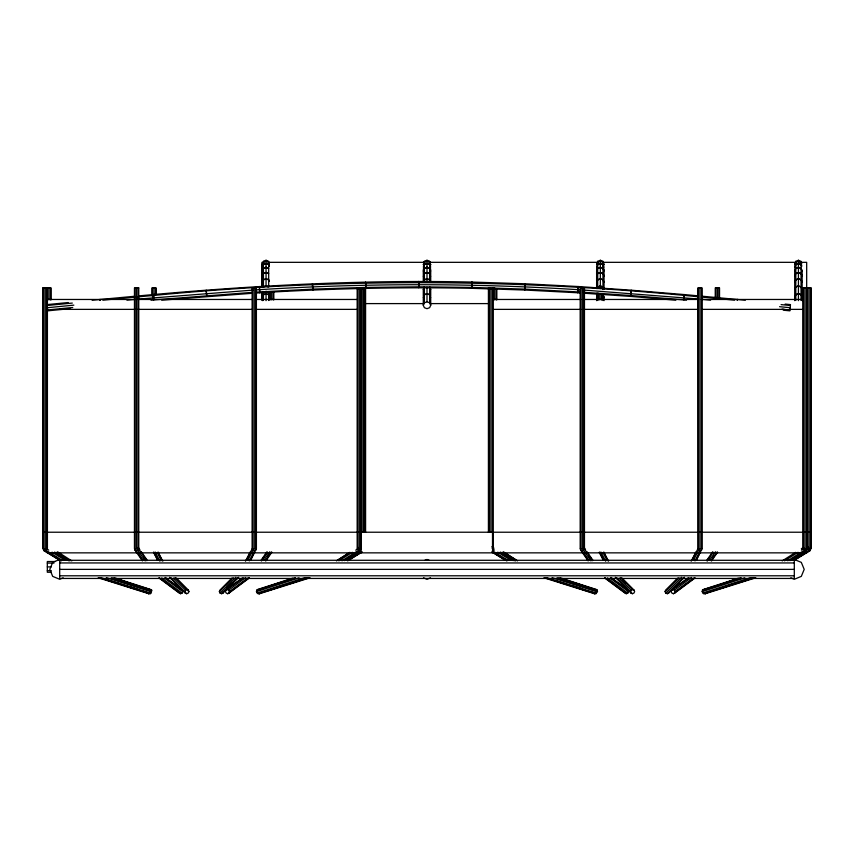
<?xml version="1.0" encoding="UTF-8"?>
<svg xmlns="http://www.w3.org/2000/svg" width="854" height="854" viewBox="0 0 854 854"><rect width="100%" height="100%" fill="white"/><g stroke="black" fill="none" stroke-linecap="round" stroke-linejoin="round"><path stroke-width="1.28" d="M308.337 577.528L258.186 593.733L256.424 591.651L257.374 589.57L292.484 578.233M754.05 577.528L703.899 593.733L702.137 591.651L703.088 589.57L738.198 578.233M61.178 560.961L44.472 550.649L44.066 548.738M44.472 550.649L46.49 548.738L46.703 547.382M148.713 593.103L148.607 593.701L148.884 593.103M114.34 579.065L149.792 590.21L149.898 589.612L113.155 578.041M594.427 593.103L594.32 593.701L594.597 593.103M558.868 578.041L595.612 589.612L595.505 590.21L560.224 579.065M250.628 560.352L256.296 548.738M696.341 560.352L702.009 548.738M241.917 578.265L225.872 590.199L225.467 591.651L226.214 593.114L227.676 593.711L229 593.114L249.315 577.987M229 593.114L229.406 591.651L247.585 578.126M687.63 578.265L671.586 590.199L671.18 591.651L671.927 593.114L673.39 593.711L674.713 593.114L695.028 577.987M674.713 593.114L675.119 591.651L693.299 578.126M238.725 577.325L223.001 593.103L221.613 593.711L220.108 593.103L219.371 591.651L219.83 590.21L231.861 578.137M223.001 593.103L223.46 591.651M684.438 577.325L668.714 593.103L667.326 593.711L665.821 593.103L665.085 591.651L665.544 590.21L677.574 578.137M268.679 286.976L268.679 261.345L266.053 260.267L263.427 261.345L262.338 263.971L262.338 287.072M423.648 263.096L424.374 261.345L427 260.267L429.626 261.345L430.352 263.096M596.978 263.096L597.704 261.345L600.33 260.267L602.956 261.345L603.682 263.096M795.074 263.096L795.8 261.345L798.426 260.267L801.052 261.345L801.052 300.501M423.285 269.661L424.374 264.505L427 263.427L429.626 264.505L430.715 269.661M596.615 269.661L597.704 264.505L600.33 263.427L602.956 264.505L604.045 269.661M794.711 267.121L795.8 264.505L798.426 263.427L801.052 264.505L801.778 266.245L801.052 264.537L798.426 263.47L795.8 264.537L794.711 269.661M423.285 267.121L424.374 264.537L427 263.47L429.626 264.537L430.715 267.121M423.285 274.774L423.285 270.931L424.374 268.348L427 267.281L429.626 268.348L430.715 270.931L430.715 274.774M596.615 267.121L597.704 264.537L600.33 263.47L602.956 264.537L604.045 267.121M596.615 274.774L596.615 270.931L597.704 268.348L600.33 267.281L602.956 268.348L604.045 270.931L604.045 274.774M794.711 274.774L794.711 270.931L795.8 268.348L798.426 267.281L801.052 268.348L802.141 270.931L802.141 274.774M423.285 270.931L424.374 268.38L427 267.334L429.626 268.38L430.715 270.931M423.285 281.062L423.285 276.066L424.374 273.515L427 272.458L429.626 273.515L430.715 276.066L430.715 281.062M596.615 270.931L597.704 268.38L600.33 267.334L602.956 268.38L604.045 270.931M596.615 281.062L596.615 276.066L597.704 273.515L600.33 272.458L602.956 273.515L604.045 276.066L604.045 281.062M794.711 270.931L795.8 268.38L798.426 267.334L801.052 268.38L802.141 270.931M794.711 281.062L794.711 276.066L795.8 273.515L798.426 272.458L801.052 273.515L802.141 276.066L802.141 281.062M423.285 276.066L424.374 273.558L427 272.511L429.626 273.558L430.715 276.066M596.615 276.066L597.704 273.558L600.33 272.511L602.956 273.558L604.045 276.066M596.615 288.257L596.615 282.311L597.704 279.802L600.33 278.767L602.956 279.802L604.045 282.311L604.045 288.257M794.711 276.066L795.8 273.558L798.426 272.511L801.052 273.558L802.141 276.066M794.711 288.257L794.711 282.311L795.8 279.802L798.426 278.767L801.052 279.802L802.141 282.311L802.141 288.257M423.285 295.9L423.285 289.453L424.374 286.976L424.374 302.807L423.285 305.241L424.374 307.686L427 308.689L429.626 307.686L430.715 305.241L430.715 297.192L429.626 294.737L427 293.723L424.374 294.737L423.285 297.192L423.285 305.241M596.615 282.311L597.704 279.845L600.33 278.82L602.956 279.845L604.045 282.311M596.978 288.631L597.704 286.976L597.704 261.345M794.711 282.311L795.8 279.845L798.426 278.82L801.052 279.845L802.141 282.311M794.711 295.9L794.711 289.453L795.8 286.976L798.426 285.951L801.052 286.976L802.141 289.453L802.141 295.9M423.285 289.453L424.374 286.997M596.615 297.192L597.704 294.737L596.615 297.192L596.615 300.64M794.711 289.453L795.8 286.997L798.426 285.983L801.052 286.997L802.141 289.453M794.711 300.64L794.711 297.192L795.8 294.737L798.426 293.723L801.052 294.737L802.141 297.192L802.141 300.64M423.285 297.192L424.374 294.758L427 293.744L429.626 294.758L430.715 297.192M794.711 297.192L795.8 294.758L798.426 293.744L801.052 294.758L802.141 297.192M59.524 560.203L43.735 550.563L43.97 550.029L59.769 559.658M149.631 590.21L149.898 589.612M595.345 590.21L595.612 589.612M98.199 577.784L148.809 593.733L150.464 591.651L149.706 589.58L148.713 590.189M543.913 577.784L594.523 593.733L596.177 591.651L595.419 589.58L594.427 590.189M188.456 590.21L187.069 589.602L185.564 590.21L184.827 591.651L185.286 593.103L186.674 593.711L188.179 593.103L188.915 591.651L188.456 590.21L176.426 578.137M630.999 593.103L630.54 591.651L631.277 590.21L632.782 589.602L634.17 590.21L634.629 591.651L633.892 593.103L632.387 593.711L630.999 593.103L615.275 577.325M158.972 577.987L179.287 593.114L180.61 593.711L182.073 593.114L182.82 591.651L182.414 590.199L165.302 577.464M245.482 561.185L250.211 552.015M246.304 560.203L252.218 548.738L253.051 550.04L254.599 550.574L255.944 550.04M247.735 560.352L253.051 550.04M249.283 560.897L254.599 550.574M250.393 560.203L254.524 552.175M604.685 577.987L625 593.114L626.324 593.711L627.786 593.114L628.533 591.651L628.128 590.199L611.016 577.464M691.196 561.185L695.925 552.015M692.018 560.203L697.931 548.738L697.825 287.915L702.116 287.915L702.116 548.738L697.825 548.738L700.312 550.574L701.657 550.04M693.448 560.352L698.764 550.04M694.996 560.897L700.312 550.574M696.693 559.05L700.237 552.175M134.644 548.738L134.911 550.051L136.181 550.595L137.697 550.051L138.572 548.738L138.305 547.425L139.81 549.592M580.357 548.738L580.624 550.051L581.894 550.595L583.41 550.051L584.285 548.738L584.019 547.425L585.524 549.592M260.95 560.448L266.971 551.769M262.189 559.594L266.704 553.082M261.463 560.993L267.483 552.303M263.737 560.448L269.757 551.769M267.59 557.107L269.853 553.851M265.37 560.683L271.391 551.994M265.85 560.907L271.871 552.218M706.664 560.448L712.684 551.769M707.144 560.683L710.154 556.338M707.176 560.993L713.197 552.303M709.45 560.448L715.471 551.769M712.556 558.196L714.061 556.029M711.083 560.683L717.104 551.994M711.563 560.907L717.584 552.218M43.735 550.563L44.141 550.029M225.851 584.958L231.402 579.396M219.371 591.651L233.259 577.731M220.108 593.103L235.843 577.325M227.164 587.936L231.786 583.303M221.613 593.711L237.337 577.923M665.085 591.651L678.973 577.731M665.821 593.103L681.556 577.325M667.326 593.711L683.051 577.923M258.495 593.124L259.477 593.733L260.203 593.124M704.208 593.124L705.19 593.733L705.916 593.124M344.322 560.619L360.046 550.659L360.666 548.738M790.035 560.619L805.76 550.659L806.379 548.738M225.872 590.199L243.23 577.656M227.185 589.602L228.648 590.199L245.76 577.464M227.676 593.711L249.069 577.795M671.586 590.199L688.943 577.656M672.899 589.602L674.361 590.199L691.473 577.464M673.39 593.711L694.782 577.795M258.186 593.733L259.018 593.124M703.899 593.733L704.731 593.124M337.234 560.331L349.596 552.506M336.497 560.897L349.98 552.357M338.867 560.832L352.35 552.292M355.712 550.157L357.965 548.738L357.837 547.371M342.027 560.768L358.883 550.093L360.046 550.659M345.069 560.053L360.794 550.093M782.211 560.897L795.693 552.357M801.308 548.802L803.55 547.371L803.678 548.738L805.76 550.659M784.58 560.832L798.063 552.292M801.426 550.157L803.678 548.738M787.74 560.768L804.596 550.093M790.772 560.053L806.507 550.093M348.848 559.712L361.093 552.154M349.339 559.594L361.594 552.026M794.562 559.712L810.147 550.083L809.934 548.738M795.053 559.594L809.528 550.649M345.272 559.744L357.687 552.175M347.226 560.352L360.932 552.09M347.631 560.886L362.299 551.94M790.985 559.744L803.4 552.175M806.784 550.115L809.037 548.738L808.044 546.902M792.939 560.352L810.03 550.029L809.272 548.738M794.476 560.203L810.265 550.563L810.03 550.029M149.845 590.189L150.912 589.57L151.745 590.189L151.179 593.124L150.101 593.733L127.534 586.442M573.247 586.442L595.814 593.733L597.576 591.651L596.626 589.57L595.558 590.189L560.448 578.841M63.196 577.827L59.695 579.279L52.692 576.375L49.799 569.372L52.692 562.37L59.695 559.466L62.032 560.438M424.662 560.438L427 559.466L429.338 560.438M430.501 577.827L427 579.279L423.499 577.827M791.968 560.438L794.305 559.466L801.308 562.37L804.201 569.372L801.308 576.375L794.305 579.279L790.804 577.827M266.053 285.951L264.302 286.634L266.053 285.983L267.804 286.634L266.053 285.983L266.053 260.267M424.374 302.807L427 301.793L429.626 302.807L430.715 305.241M256.542 590.189L295.409 577.624M256.424 591.651L299.06 577.88M257.107 593.124L304.761 577.731M260.278 592.719L306.671 577.731M702.255 590.189L741.123 577.624M702.137 591.651L744.773 577.88M702.821 593.124L750.474 577.731M705.991 592.719L752.385 577.731M258.388 589.612L291.353 579.236M259.125 589.794L262.904 588.598M272.981 585.417L281.799 582.631M260.662 592.708L308.55 577.582M261.463 592.729L309.351 577.603M259.477 593.733L310.087 577.784M704.102 589.612L737.066 579.236M704.828 589.794L708.617 588.598M721.214 584.616L727.512 582.631M706.375 592.708L754.263 577.582M707.176 592.729L755.064 577.603M705.19 593.733L755.801 577.784M68.245 302.54L47.013 304.6L47.621 310.845L70.167 308.657M92.115 300.224L134.58 296.274M47.109 305.508L72.312 303.074M47.322 307.718L73.85 305.145M47.536 309.927L72.739 307.483M138.561 295.911C249.315 285.62 360.58 279.578 471.846 282.055L471.771 288.321C401.06 286.88 330.317 288.535 259.723 292.783L259.402 286.517L259.776 292.783L255.794 293.05M102.832 300.128L134.665 297.192M137.323 296.946L153.24 295.484M126.915 300.138L134.868 299.402M137.526 299.156L252.933 290.104M150.987 300.149L251.759 292.41M153.261 295.484C334.192 277.881 516.659 278.607 697.515 296.701M161.662 300.16L251.823 293.328M255.581 289.922L259.563 289.655C365.555 283.08 471.931 283.08 577.934 289.655L580.581 289.837M255.741 292.143L312.735 289.111M312.692 289.111L365.758 287.403L418.77 286.827L471.782 287.403M268.583 262.327L424.417 262.327M429.743 262.327L597.565 262.327M602.892 262.327L796.024 262.327M800.017 262.327L806.678 262.327L806.678 287.798M597.597 287.915L601.889 287.915M47.322 299.466L135.167 299.466M137.814 299.466L251.898 299.466M255.88 299.466L357.452 299.466M493.036 299.466L580.88 299.466M583.528 299.466L697.611 299.466M701.593 299.466L803.166 299.466M364.477 303.597L424.417 303.597M429.743 303.597L488.349 303.597M59.759 309.372L135.167 309.372M137.814 309.372L251.898 309.372M255.88 309.372L357.452 309.372M493.036 309.372L580.88 309.372M583.528 309.372L697.611 309.372M701.593 309.372L784.175 309.372M789.224 309.372L803.166 309.372M42.7 532.223L251.898 532.223M252.111 532.223L697.611 532.223M697.825 532.223L811.3 532.223M361.455 548.738L357.164 548.738L357.164 287.915M47.322 552.858L806.678 552.858M55.318 561.526L47.322 561.526L47.322 572.255L51.315 572.255M59.695 562.946L794.305 562.946M47.322 563.096L53.983 563.096M47.322 566.896L51.315 566.896M59.695 569.372L794.305 569.372M47.322 570.685L51.315 570.685M59.695 575.788L794.305 575.788M471.739 287.403L524.794 289.111L580.432 292.047M583.239 290.018L698.647 299.039M583.079 292.228L630.839 295.527M580.368 292.965L577.71 292.783L578.147 286.517L631.202 290.179L630.775 296.445L675.834 300.16M584.349 293.242L630.775 296.445L631.245 290.189L684.31 294.566L683.873 299.903L686.499 300.149M630.807 295.516L683.873 299.903L684.342 294.566L697.601 295.794M701.582 296.157L745.371 300.224M701.497 297.075L734.664 300.128M701.294 299.284L710.581 300.138M785.168 304.088L790.473 304.6L789.875 310.845L783.235 310.194M781.1 304.611L790.388 305.508M779.563 306.693L790.174 307.718M781.997 309.159L789.961 309.927M557.075 577.848L596.145 590.189M570.483 582.631L576.781 584.616M589.388 588.598L593.167 589.794M552.068 577.731L596.177 591.651M546.357 577.603L595.505 593.124M556.627 581.168L565.615 583.955M573.002 586.335L584.51 589.922M589.388 591.512L593.338 592.708M544.649 577.603L592.537 592.729M111.362 577.848L150.432 590.189M124.769 582.631L128.548 583.816M106.355 577.731L150.464 591.651M100.644 577.603L149.792 593.124M108.394 580.368L119.902 583.955M124.769 585.545L138.796 589.922M141.156 590.712L147.625 592.708M98.936 577.603L146.824 592.729M560.267 577.827L596.626 589.57M562.359 578.841L597.458 590.189M573.664 586.239L582.439 589.079M556.947 581.179L570.739 585.63M114.553 577.827L150.912 589.57M116.646 578.841L151.745 590.189M114.735 578.841L148.585 589.783M130.459 587.05L136.725 589.079M111.233 581.179L125.026 585.63M604.045 297.192L602.956 294.737L601.205 294.086L602.956 294.737L604.045 297.192L604.045 300.64M801.052 262.157L798.426 261.078L795.8 262.157L794.711 264.772L795.8 262.157L798.426 261.057L801.052 262.146L801.778 263.897M268.679 262.157L266.053 261.078L263.427 262.157L262.338 264.772L263.427 262.157L266.053 261.057L268.679 262.146L269.405 263.897M501.821 553.093L514.236 560.662M502.547 554.321L506.091 556.381M509.315 558.441L512.859 560.512M493.068 552.09L505.483 559.658M491.701 551.94L505.237 560.203M56.108 553.093L68.523 560.662M56.834 554.321L60.378 556.381M63.762 558.441L66.025 559.818M491.797 546.827L494.018 548.204M500.7 552.324L514.065 560.576M500.209 552.196L513.574 560.448M492.203 548.738L494.423 550.115M497.765 552.175L511.13 560.427M492.395 550.777L507.981 560.405M492.907 552.154L505.152 559.712M492.406 552.026L506.892 560.961M54.987 552.324L68.352 560.576M54.496 552.196L67.861 560.448M46.49 548.738L48.71 550.115M52.051 552.175L65.416 560.427M45.561 550.083L62.267 560.405M43.853 550.083L59.438 559.712M503.284 551.791L516.766 560.331M504.02 552.357L517.503 560.897M502.12 552.357L515.592 560.897M57.57 551.791L71.789 560.897M56.407 552.357L69.879 560.897M594.982 593.124L595.814 593.733M149.269 593.124L150.101 593.733M611.838 578.457L626.815 589.602M610.354 578.126L628.533 591.651M607.461 577.987L627.786 593.114M604.931 577.795L626.324 593.711M166.124 578.457L181.101 589.602M164.641 578.126L182.82 591.651M161.748 577.987L182.073 593.114M159.218 577.795L180.61 593.711M593.797 593.124L594.523 593.733M148.084 593.124L148.809 593.733M622.139 578.137L634.17 590.21M620.751 577.539L632.782 589.602M622.598 579.588L626.302 583.303M619.246 578.137L631.277 590.21M616.663 577.731L630.54 591.651M619.438 580.709L626.836 588.139M630.54 591.854L632.387 593.711M175.038 577.539L188.915 591.651M173.533 578.137L185.564 590.21M170.949 577.731L186.674 593.711M169.562 577.325L185.286 593.103M810.265 550.563L809.037 548.738M587.029 551.769L593.05 560.448M584.285 548.738L592.569 560.683M588.769 555.57L591.779 559.904M583.41 550.051L590.936 560.907M581.894 550.595L588.662 560.373M584.115 554.161L587.883 559.594M580.624 550.051L588.15 560.907M141.316 551.769L147.336 560.448M138.572 548.738L146.856 560.683M143.814 556.648L146.066 559.904M137.697 550.051L145.223 560.907M136.181 550.595L142.949 560.373M139.159 555.249L142.17 559.594M134.911 550.051L142.437 560.907M357.965 548.738L358.883 550.093M674.361 590.199L675.119 591.651M603.789 552.015L608.518 561.185M604.152 553.317L607.696 560.203M603.031 552.623L607.173 560.651M600.896 552.015L605.625 561.185M599.476 552.175L603.607 560.203M599.241 552.335L603.372 560.352M228.648 590.199L229.406 591.651M158.075 552.015L162.804 561.185M158.438 553.317L161.982 560.203M157.317 552.623L161.459 560.651M155.182 552.015L159.911 561.185M153.763 552.175L157.894 560.203M153.528 552.335L157.659 560.352M705.116 593.103L705.393 593.701L705.287 593.103M259.402 593.103L259.68 593.701L259.573 593.103M429.626 302.807L429.626 286.997L430.715 289.453L430.715 295.9M429.626 286.976L430.715 289.453M269.405 281.489L268.679 279.845L266.053 278.767L263.427 279.802L262.338 282.311L263.427 279.845L266.053 278.82L268.679 279.845L269.405 281.478M810.67 287.915L810.67 548.738M809.154 287.915L809.154 548.738M807.638 287.915L807.638 548.738L811.3 548.738L811.3 287.915L802.877 287.915L802.877 548.738L807.169 548.738L807.169 287.915M807.009 287.915L807.009 547.467M806.678 309.372L806.678 532.223M806.55 287.915L806.55 548.738M805.023 287.915L805.023 548.738M803.507 287.915L803.507 548.738M798.426 260.267L798.426 300.64M795.8 261.345L795.8 300.501M719.538 298.537L719.538 287.915L715.246 287.915L715.246 297.203M718.908 287.915L718.908 298.537M717.392 287.915L717.392 298.537M715.876 287.915L715.876 297.203M701.486 287.915L701.486 548.738M699.97 287.915L699.97 548.738M698.455 287.915L698.455 548.738M602.956 261.345L602.956 289.581M602.956 294.758L602.956 300.501M601.889 294.545L601.889 299.861M601.259 294.545L601.259 299.861M600.33 260.267L600.33 288.567M599.743 294.545L599.743 299.861M598.227 293.221L598.227 299.861M597.597 293.221L597.704 300.501M596.615 293.317L596.615 295.9M583.837 287.915L583.837 548.738M582.321 287.915L582.321 548.738M580.805 287.915L580.805 548.738M496.836 289.239L496.836 299.861M496.206 289.239L496.206 299.861M494.69 287.915L494.69 299.861M493.164 287.915L493.132 548.738L492.502 548.738L492.502 287.915M493.036 532.223L493.036 552.858M492.705 287.915L492.705 299.861M490.986 287.915L490.986 532.223M489.47 287.915L489.47 532.223M488.84 287.915L488.84 532.223M488.413 287.915L488.413 532.223M429.626 261.345L429.626 282.215M427 260.267L427 282.386M427 287.275L427 301.793M424.374 261.345L424.374 282.215M365.587 287.915L365.587 532.223M365.16 287.915L365.16 532.223M364.957 287.915L364.957 532.223M363.441 287.915L363.441 532.223M361.925 287.915L361.925 532.223M361.455 287.915L361.295 532.223M360.964 309.372L360.964 552.858M360.836 287.915L360.836 548.738M359.31 287.915L359.31 548.738M357.794 287.915L357.794 548.738M273.824 291.897L273.824 299.861M273.195 291.897L273.195 299.861M271.679 291.897L271.679 299.861M270.163 291.897L270.163 299.861M269.533 291.897L269.533 299.861M268.679 292.164L268.679 300.501M266.053 291.15L266.053 300.64M263.427 261.345L263.427 286.976M263.427 292.164L263.427 300.501M262.338 292.036L262.338 300.64M261.922 262.327L261.922 286.613M261.922 292.965L261.922 300.138M255.773 287.915L255.773 548.738M254.257 287.915L254.257 548.738M252.741 287.915L252.741 548.738M156.175 294.545L156.175 287.915L151.884 287.915L151.884 294.545M155.545 287.915L155.545 294.545M154.03 287.915L154.03 297.203M152.514 287.915L152.514 297.203M138.124 287.915L138.124 548.738M136.608 287.915L136.608 548.738M135.092 287.915L135.092 548.738M51.123 299.861L51.123 287.915L42.7 287.915L42.7 548.738L47.418 548.738L47.418 307.824M50.493 287.915L50.493 299.861M48.977 287.915L48.977 299.861M47.45 287.915L47.45 299.861M47.418 287.915L47.418 305.177M46.789 287.915L46.789 548.738M45.273 287.915L45.273 548.738M43.757 287.915L43.757 548.738M43.33 287.915L43.33 548.738M43.127 287.915L43.127 548.738M418.78 281.468L418.716 287.745L418.716 281.468M471.91 282.055L471.707 288.321L524.772 290.029L524.964 283.763L471.91 282.055M525.029 283.763L524.708 290.029L577.763 292.783L578.094 286.517L525.029 283.763M737.397 299.455L737.312 300.373L737.418 299.455M424.374 262.146L423.285 264.772L424.374 262.157L427 261.057L429.626 262.146L430.715 264.772L429.626 262.146L427 261.078L424.374 262.157M597.704 262.146L596.615 264.772L597.704 262.157L600.33 261.057L602.956 262.146L604.045 264.772L602.956 262.146L600.33 261.078L597.704 262.157M263.427 264.505L262.338 267.121L263.427 264.537L266.053 263.427L268.679 264.505L269.405 266.245L268.679 264.537L266.053 263.47L263.427 264.537M263.427 268.348L262.338 270.931L263.427 268.38L266.053 267.281L268.679 268.348L266.053 267.334L263.427 268.38M263.427 273.515L262.338 276.066L263.427 273.558L266.053 272.458L268.679 273.515L266.053 272.511L263.427 273.558M424.374 279.802L423.285 282.311L424.374 279.845L427 278.767L429.626 279.802L430.715 282.311L429.626 279.802L427 278.82L424.374 279.845M263.427 294.737L262.338 297.192L263.427 294.758L266.053 293.723L268.679 294.737L266.053 293.744L263.427 294.758M600.33 285.951L597.704 286.976L600.33 285.983L602.956 286.976L604.045 289.453L602.956 286.976L600.33 285.983M138.754 287.915L134.462 287.915L134.462 548.738L138.754 548.738L138.754 287.915M256.403 287.915L252.111 287.915L252.111 548.738L256.403 548.738L256.403 287.915M584.467 287.915L580.176 287.915L580.176 548.738L584.467 548.738L584.467 287.915M794.305 560.288L59.695 560.288L59.695 578.446L794.305 578.446L794.305 560.288M100.164 300.373L100.078 299.455L100.174 300.373M153.645 299.903L153.154 294.566L153.624 299.903M206.764 296.434L206.241 290.189L206.721 296.445M312.788 290.029L312.457 283.763L312.724 290.029M365.79 288.321L365.587 282.055L365.715 288.321"/></g></svg>
